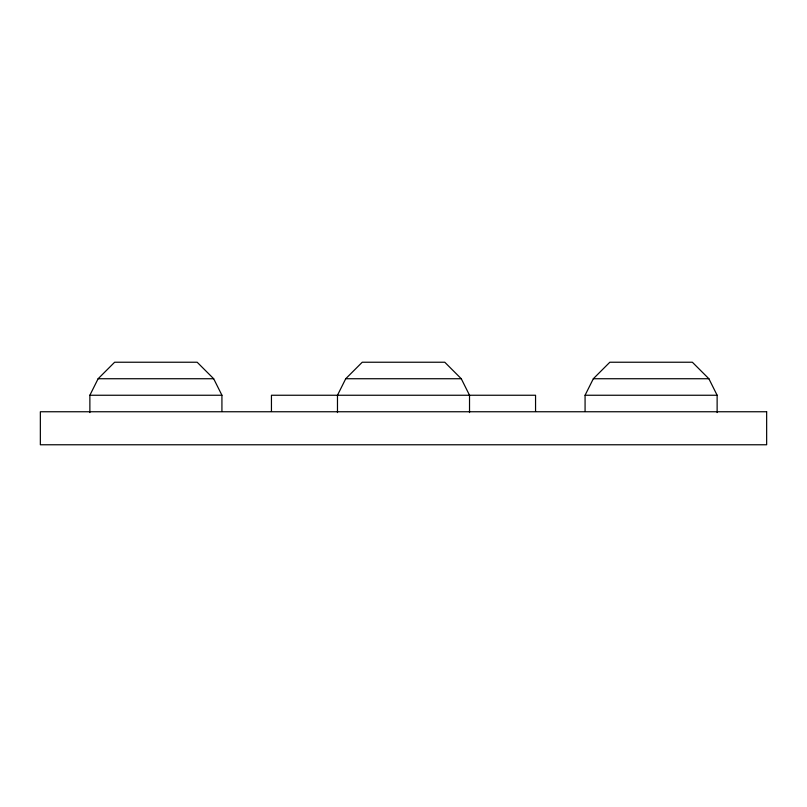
<?xml version="1.0" encoding="UTF-8"?>
<svg xmlns="http://www.w3.org/2000/svg" width="807" height="807" viewBox="0 0 807 807"><rect width="100%" height="100%" fill="white"/><g stroke="black" fill="none" stroke-linecap="round" stroke-linejoin="round"><path stroke-width="1.21" d="M89.87 412.579L89.87 395.248L98.121 378.735L114.634 362.232L197.16 362.232L213.673 378.735L221.925 395.248L221.925 411.499M469.523 412.579L469.523 395.248L461.271 378.735L444.768 362.232L362.232 362.232L345.729 378.735L337.477 395.248L337.477 412.579M585.075 411.499L585.075 395.248L593.327 378.735L609.84 362.232L692.366 362.232L708.879 378.735L717.13 395.248L717.13 412.579M98.121 378.735L213.673 378.735M345.729 378.735L461.271 378.735M593.327 378.735L708.879 378.735M89.87 395.248L221.925 395.248M585.075 395.248L717.13 395.248M535.555 411.499L535.555 395.248L271.445 395.248L271.445 411.499M766.65 411.752L40.35 411.752L40.35 444.768L766.65 444.768L766.65 411.752"/></g></svg>
